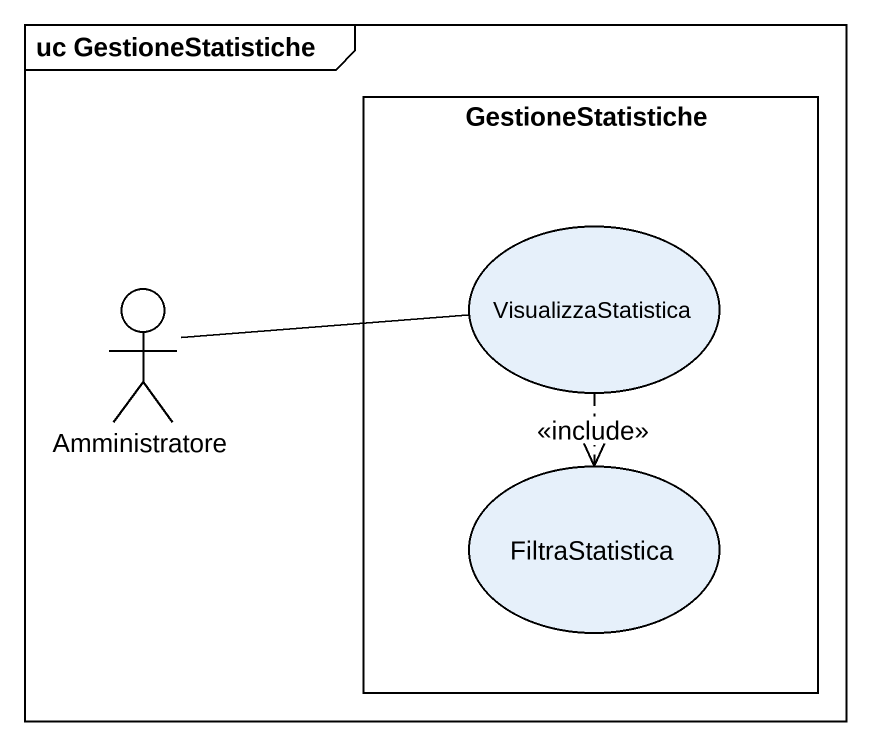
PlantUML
@startuml
mainframe uc GestioneStatistiche
rectangle GestioneStatistiche {
  usecase VisualizzaStatistica
  usecase FiltraStatistica
}
actor Amministratore
VisualizzaStatistica ..> FiltraStatistica : <<include>>
Amministratore -right- VisualizzaStatistica
@enduml
